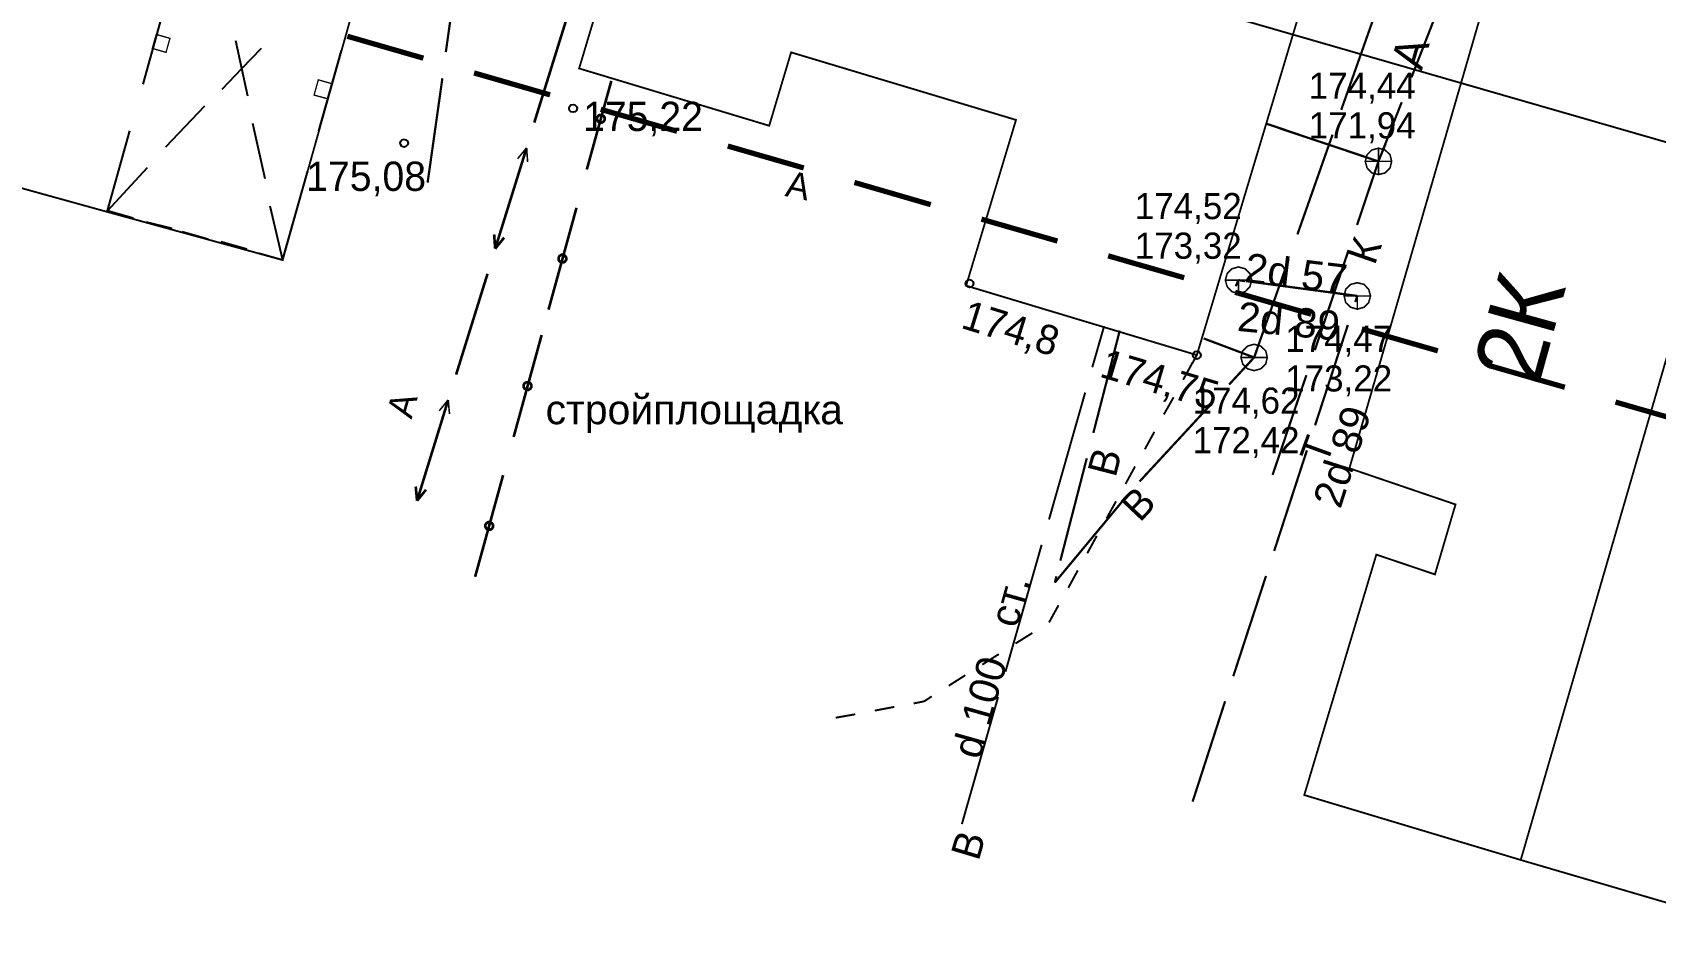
# Model space of a CAD drawing. Extents: x -2634 to -2115, y -2142 to -1393.
# Drawn here: x -2480.3 to -2418.8, y -2094.1 to -2059.8 of the extents above; entities that cross this region are included whole.
import ezdxf

# ---------------------------------------------------------------- set-up
doc = ezdxf.new("R2010")
doc.units = 0
doc.header["$MEASUREMENT"] = 0
for name, color, linetype in [('500_Дополн-Бордюры__п', 7, 'Continuous'), ('500_Дороги-Проезжие_ч', 7, 'Continuous'), ('500_Линии_-Линии_связ', 7, 'Continuous'), ('500_Линии_-Электрокаб', 7, 'Continuous'), ('500_Объект-Опоры', 7, 'Continuous'), ('500_Рельеф-Высотные_о', 7, 'Continuous'), ('500_Строен-Дополнения', 7, 'Continuous'), ('500_Строен-Здания', 7, 'Continuous'), ('500_Стройп-Свалки__пу', 7, 'Continuous'), ('500_Трубоп-Водопровод', 7, 'Continuous'), ('500_Трубоп-Канализаци', 7, 'Continuous'), ('500_Трубоп-Смотровые_', 7, 'Continuous'), ('500_Трубоп-Теплосети', 7, 'Continuous'), ('Красные_ли-Красные_ли', 7, 'Continuous'), ('Красные_ли-Линии_регу', 7, 'Continuous')]:
    doc.layers.add(name, color=color, linetype=linetype)
doc.styles.add('TARIAL', font='Arial')

msp = doc.modelspace()

# ---------------------------------------------------------------- linework, layer by layer
at = {"layer": '500_Дополн-Бордюры__п', "color": 1, "const_width": 0.075}
for points in [[(-2436.21, -2072.06), (-2436.38, -2072.37)], [(-2436.73, -2073), (-2436.37, -2072.34)], [(-2437.46, -2074.31), (-2437.09, -2073.66)], [(-2438.18, -2075.63), (-2437.82, -2074.97)], [(-2438.91, -2076.94), (-2438.55, -2076.28)], [(-2439.63, -2078.25), (-2439.27, -2077.6)], [(-2440.36, -2079.57), (-2440, -2078.91)], [(-2441.08, -2080.88), (-2440.72, -2080.22)], [(-2441.81, -2082.19), (-2441.45, -2081.54)], [(-2443.08, -2082.99), (-2442.44, -2082.59)], [(-2444.34, -2083.79), (-2443.71, -2083.39)], [(-2445.61, -2084.59), (-2444.98, -2084.19)], [(-2446.54, -2085.18), (-2446.25, -2084.99)], [(-2448.41, -2085.53), (-2447.67, -2085.39)], [(-2446.94, -2085.26), (-2446.54, -2085.18)], [(-2449.89, -2085.8), (-2449.15, -2085.67)]]:
    msp.add_lwpolyline(points, dxfattribs=at)
at = {"layer": '500_Линии_-Линии_связ', "color": 0, "const_width": 0.1}
for points in [[(-2459.32, -2065.03), (-2458.39, -2061.67)], [(-2458.39, -2061.67), (-2458.59, -2062.39)], [(-2460.77, -2070.34), (-2459.71, -2066.48)], [(-2462.09, -2075.16), (-2461.03, -2071.3)], [(-2463.55, -2080.46), (-2462.49, -2076.61)]]:
    msp.add_lwpolyline(points, dxfattribs=at)
for points in [[(-2458.93, -2063.06), (-2458.89, -2063), (-2458.83, -2062.96), (-2458.75, -2062.96), (-2458.68, -2063), (-2458.64, -2063.07), (-2458.64, -2063.14), (-2458.68, -2063.21), (-2458.75, -2063.25), (-2458.83, -2063.25), (-2458.89, -2063.21), (-2458.93, -2063.14)], [(-2460.39, -2068.37), (-2460.35, -2068.3), (-2460.28, -2068.26), (-2460.2, -2068.26), (-2460.14, -2068.3), (-2460.1, -2068.37), (-2460.1, -2068.45), (-2460.14, -2068.51), (-2460.2, -2068.55), (-2460.28, -2068.55), (-2460.35, -2068.51), (-2460.39, -2068.45)], [(-2461.71, -2073.19), (-2461.67, -2073.12), (-2461.6, -2073.09), (-2461.52, -2073.09), (-2461.46, -2073.12), (-2461.42, -2073.19), (-2461.42, -2073.27), (-2461.46, -2073.34), (-2461.53, -2073.38), (-2461.6, -2073.37), (-2461.67, -2073.34), (-2461.71, -2073.27)], [(-2463.16, -2078.49), (-2463.12, -2078.43), (-2463.06, -2078.39), (-2462.98, -2078.39), (-2462.91, -2078.43), (-2462.87, -2078.5), (-2462.87, -2078.57), (-2462.91, -2078.64), (-2462.98, -2078.68), (-2463.06, -2078.68), (-2463.12, -2078.64), (-2463.16, -2078.57)]]:
    msp.add_lwpolyline(points, close=True, dxfattribs=at)
at = {"layer": '500_Линии_-Электрокаб', "color": 1}
for points, const_width in [([(-2460.12, -2059.43), (-2461.31, -2063.25)], 0.1), ([(-2461.6, -2064.21), (-2462.79, -2068.03)], 0.1), ([(-2461.6, -2064.21), (-2461.94, -2064.62)], 0.06), ([(-2461.6, -2064.21), (-2461.56, -2064.74)], 0.06), ([(-2462.83, -2067.49), (-2462.79, -2068.03)], 0.1), ([(-2462.45, -2067.61), (-2462.79, -2068.03)], 0.1), ([(-2463.08, -2068.98), (-2464.27, -2072.8)], 0.1), ([(-2464.57, -2073.76), (-2465.75, -2077.58)], 0.1), ([(-2464.57, -2073.76), (-2464.91, -2074.17)], 0.06), ([(-2464.57, -2073.76), (-2464.52, -2074.29)], 0.06), ([(-2465.8, -2077.04), (-2465.75, -2077.58)], 0.1), ([(-2465.41, -2077.16), (-2465.75, -2077.58)], 0.1)]:
    msp.add_lwpolyline(points, dxfattribs=dict(at, const_width=const_width))
at = {"layer": '500_Объект-Опоры', "color": 0, "const_width": 0.05}
for points in [[(-2475.78, -2060.44), (-2475.63, -2059.91), (-2475.11, -2060.06), (-2475.26, -2060.59)], [(-2469.13, -2062.35), (-2468.97, -2061.78), (-2469.49, -2061.63), (-2469.65, -2062.21)]]:
    msp.add_lwpolyline(points, close=True, dxfattribs=at)
at = {"layer": '500_Рельеф-Высотные_о', "color": 0}
for points in [[(-2459.84, -2062.56), (-2459.77, -2062.58), (-2459.71, -2062.64), (-2459.69, -2062.71), (-2459.71, -2062.79), (-2459.77, -2062.84), (-2459.84, -2062.86), (-2459.92, -2062.84), (-2459.97, -2062.79), (-2459.99, -2062.71), (-2459.97, -2062.64), (-2459.92, -2062.58)], [(-2466.24, -2063.88), (-2466.17, -2063.9), (-2466.11, -2063.95), (-2466.09, -2064.03), (-2466.11, -2064.1), (-2466.17, -2064.16), (-2466.24, -2064.18), (-2466.32, -2064.16), (-2466.37, -2064.1), (-2466.39, -2064.03), (-2466.37, -2063.95), (-2466.32, -2063.9)], [(-2444.82, -2069.2), (-2444.74, -2069.22), (-2444.69, -2069.27), (-2444.67, -2069.35), (-2444.69, -2069.42), (-2444.74, -2069.48), (-2444.82, -2069.5), (-2444.89, -2069.48), (-2444.95, -2069.42), (-2444.97, -2069.35), (-2444.95, -2069.27), (-2444.89, -2069.22)], [(-2436.21, -2071.91), (-2436.14, -2071.93), (-2436.08, -2071.99), (-2436.06, -2072.06), (-2436.08, -2072.14), (-2436.14, -2072.19), (-2436.21, -2072.21), (-2436.29, -2072.19), (-2436.34, -2072.14), (-2436.36, -2072.06), (-2436.34, -2071.99), (-2436.29, -2071.93)]]:
    msp.add_lwpolyline(points, close=True, dxfattribs=at)
at = {"layer": '500_Строен-Дополнения', "color": 0}
for p, q in [((-2476.13, -2061.794), (-2475.277, -2058.754)), ((-2472.385, -2061.205), (-2472.616, -2060.156)), ((-2472.385, -2061.205), (-2471.642, -2060.429)), ((-2469.467, -2063.565), (-2468.614, -2060.524)), ((-2473.127, -2061.98), (-2472.385, -2061.205)), ((-2472.154, -2062.254), (-2472.385, -2061.205)), ((-2475.268, -2064.168), (-2473.783, -2062.616)), ((-2471.506, -2065.387), (-2471.967, -2063.29)), ((-2477.478, -2066.598), (-2476.625, -2063.558)), ((-2477.478, -2066.598), (-2475.967, -2064.956)), ((-2470.831, -2068.43), (-2469.893, -2065.085)), ((-2470.84, -2068.46), (-2471.319, -2066.423)), ((-2476.504, -2066.871), (-2477.478, -2066.598)), ((-2476.017, -2067.008), (-2475.035, -2067.25)), ((-2473.672, -2067.666), (-2474.646, -2067.393)), ((-2472.203, -2068.045), (-2473.177, -2067.772)), ((-2470.84, -2068.46), (-2471.725, -2068.212))]:
    msp.add_line(p, q, dxfattribs=at)
at = {"layer": '500_Строен-Здания', "color": 0, "const_width": 0.07}
for points in [[(-2513.06, -2042.91), (-2479.03, -2052.65), (-2473.97, -2054.1), (-2467.34, -2056), (-2470.84, -2068.46), (-2471.71, -2068.22), (-2477.61, -2066.6), (-2488.55, -2063.57), (-2495.8, -2061.7), (-2511.81, -2057.06), (-2512.24, -2056.94), (-2530.44, -2051.66), (-2533.63, -2050.74), (-2534.75, -2050.42), (-2531.12, -2037.74), (-2530.71, -2037.86), (-2530.26, -2036.29), (-2530.1, -2036.34), (-2524.79, -2037.86), (-2525.24, -2039.42)], [(-2443.06, -2063.15), (-2451.58, -2060.59), (-2452.41, -2063.37), (-2459.61, -2061.2), (-2456.32, -2050.21), (-2461.24, -2048.73), (-2459.16, -2041.83), (-2454.26, -2043.3), (-2454.11, -2042.81), (-2446.62, -2045.06), (-2446.43, -2044.42), (-2445.35, -2044.74), (-2445.45, -2045.08), (-2438.35, -2047.21), (-2438.18, -2046.64), (-2436.43, -2047.17), (-2436.58, -2047.67), (-2429.53, -2049.78), (-2436.21, -2072.06), (-2444.95, -2069.43)], [(-2423.94, -2091.19), (-2417.5, -2069.02), (-2413.18, -2054.12), (-2412.99, -2053.46), (-2423, -2050.51), (-2423.3, -2051.74), (-2430.43, -2076.35), (-2426.41, -2077.72), (-2427.19, -2080.37), (-2429.41, -2079.62), (-2432.14, -2088.73)], [(-2407.85, -2071.86), (-2414.31, -2094.01), (-2423.94, -2091.19), (-2417.5, -2069.02), (-2416.8, -2069.22)]]:
    msp.add_lwpolyline(points, close=True, dxfattribs=at)
at = {"layer": '500_Трубоп-Водопровод', "color": 94}
for points, const_width in [([(-2429.41, -2059), (-2430.74, -2062.77)], 0.085), ([(-2431.07, -2063.71), (-2432.4, -2067.49)], 0.085), ([(-2432.73, -2068.43), (-2434.04, -2072.15)], 0.085), ([(-2440.17, -2072.52), (-2439.72, -2070.96)], 0.075), ([(-2439.13, -2071.13), (-2440.13, -2075.01)], 0.085), ([(-2439.72, -2070.96), (-2439.93, -2071.68)], 0.075), ([(-2434.04, -2072.15), (-2435.95, -2071.43)], 0.085), ([(-2435.95, -2071.43), (-2435.71, -2071.52)], 0.085), ([(-2434.04, -2072.15), (-2433.95, -2071.91)], 0.085), ([(-2434.99, -2073.18), (-2434.04, -2072.15)], 0.085), ([(-2434.04, -2072.15), (-2434.21, -2072.33)], 0.085), ([(-2441.81, -2078.29), (-2440.44, -2073.48)], 0.075), ([(-2438.38, -2076.85), (-2435.66, -2073.91)], 0.085), ([(-2440.38, -2075.97), (-2441.38, -2079.85)], 0.085), ([(-2441.59, -2080.68), (-2439.03, -2077.6)], 0.085), ([(-2443.46, -2084.06), (-2442.09, -2079.25)], 0.075), ([(-2441.59, -2080.68), (-2441.53, -2080.44)], 0.085), ([(-2444.86, -2088.95), (-2443.74, -2085.02)], 0.075), ([(-2445.11, -2089.83), (-2444.86, -2088.95)], 0.075)]:
    msp.add_lwpolyline(points, dxfattribs=dict(at, const_width=const_width))
at = {"layer": '500_Трубоп-Канализаци', "color": 34, "const_width": 0.085}
for points in [[(-2464.66, -2060.58), (-2464.1, -2056.62)], [(-2426.63, -2057.82), (-2428.08, -2061.54)], [(-2465.35, -2065.53), (-2464.79, -2061.57)], [(-2428.45, -2062.48), (-2429.33, -2064.72)], [(-2433.61, -2063.28), (-2432.9, -2063.52)], [(-2429.33, -2064.72), (-2433.12, -2063.45)], [(-2429.33, -2064.72), (-2429.05, -2064.03)], [(-2430.14, -2067.13), (-2429.33, -2064.72)], [(-2429.33, -2064.72), (-2429.57, -2065.44)], [(-2431.74, -2071.87), (-2430.46, -2068.08)], [(-2433.34, -2076.6), (-2432.06, -2072.82)]]:
    msp.add_lwpolyline(points, dxfattribs=at)
at = {"layer": '500_Трубоп-Смотровые_', "color": 0, "const_width": 0.06}
for points in [[(-2429.33, -2064.22), (-2429.08, -2064.29), (-2428.89, -2064.47), (-2428.83, -2064.72), (-2428.89, -2064.97), (-2429.08, -2065.16), (-2429.33, -2065.22), (-2429.58, -2065.16), (-2429.76, -2064.97), (-2429.83, -2064.72), (-2429.76, -2064.47), (-2429.58, -2064.29)], [(-2434.63, -2068.72), (-2434.38, -2068.79), (-2434.2, -2068.97), (-2434.13, -2069.22), (-2434.2, -2069.47), (-2434.38, -2069.66), (-2434.63, -2069.72), (-2434.88, -2069.66), (-2435.06, -2069.47), (-2435.13, -2069.22), (-2435.06, -2068.97), (-2434.88, -2068.79)], [(-2430.13, -2069.32), (-2429.88, -2069.38), (-2429.7, -2069.57), (-2429.63, -2069.82), (-2429.7, -2070.07), (-2429.88, -2070.25), (-2430.13, -2070.32), (-2430.38, -2070.25), (-2430.57, -2070.07), (-2430.63, -2069.82), (-2430.57, -2069.57), (-2430.38, -2069.38)], [(-2434.04, -2071.65), (-2433.79, -2071.72), (-2433.6, -2071.9), (-2433.54, -2072.15), (-2433.6, -2072.4), (-2433.79, -2072.58), (-2434.04, -2072.65), (-2434.29, -2072.58), (-2434.47, -2072.4), (-2434.54, -2072.15), (-2434.47, -2071.9), (-2434.29, -2071.72)]]:
    msp.add_lwpolyline(points, close=True, dxfattribs=at)
at = {"layer": '500_Трубоп-Смотровые_', "color": 0, "const_width": 0.055}
for points in [[(-2429.33, -2065.22), (-2429.33, -2064.22)], [(-2429.83, -2064.72), (-2428.83, -2064.72)], [(-2435.13, -2069.22), (-2434.13, -2069.22)], [(-2434.63, -2069.72), (-2434.63, -2069.22)], [(-2430.63, -2069.82), (-2429.63, -2069.82)], [(-2430.13, -2070.32), (-2430.13, -2069.82)], [(-2434.54, -2072.15), (-2433.54, -2072.15)]]:
    msp.add_lwpolyline(points, dxfattribs=at)
at = {"layer": '500_Трубоп-Теплосети', "color": 174, "const_width": 0.085}
for points in [[(-2434.63, -2069.22), (-2434.74, -2069.45)], [(-2434.74, -2069.45), (-2434.63, -2069.23)], [(-2434.63, -2069.22), (-2434.38, -2069.26)], [(-2430.13, -2069.82), (-2434.1, -2069.29)], [(-2430.13, -2069.82), (-2430.21, -2070.05)], [(-2430.18, -2069.97), (-2430.13, -2069.82)], [(-2431.73, -2074.72), (-2430.49, -2070.92)], [(-2433.28, -2079.48), (-2432.04, -2075.67)], [(-2434.83, -2084.23), (-2433.59, -2080.43)], [(-2436.37, -2088.98), (-2435.14, -2085.18)]]:
    msp.add_lwpolyline(points, dxfattribs=at)
at = {"layer": 'Красные_ли-Красные_ли', "color": 12}
msp.add_line((-2529.82, -2031.86), (-2363.24, -2079.9), dxfattribs=at)
at = {"layer": 'Красные_ли-Линии_регу', "color": 0, "const_width": 0.2}
for points in [[(-2465.51, -2060.81), (-2468.39, -2059.98)], [(-2460.71, -2062.2), (-2463.59, -2061.37)], [(-2455.9, -2063.58), (-2458.79, -2062.75)], [(-2451.1, -2064.97), (-2453.98, -2064.14)], [(-2446.29, -2066.36), (-2449.18, -2065.52)], [(-2441.49, -2067.74), (-2444.37, -2066.91)], [(-2436.69, -2069.13), (-2439.57, -2068.3)], [(-2431.88, -2070.51), (-2434.76, -2069.68)], [(-2427.08, -2071.9), (-2429.96, -2071.07)], [(-2422.27, -2073.28), (-2425.16, -2072.45)], [(-2417.47, -2074.67), (-2420.35, -2073.84)]]:
    msp.add_lwpolyline(points, dxfattribs=at)

# ---------------------------------------------------------------- texts
at = {"layer": '500_Дороги-Проезжие_ч', "color": 0}
for height, rotation, p in [(1.23, 73.77, (-2427.69, -2061.31)), (0.99, 348.41, (-2451.84, -2066.03)), (0.99, 74.2, (-2465.96, -2074.51))]:
    msp.add_text('А', height=height, rotation=rotation, dxfattribs=at).set_placement(p)
at = {"layer": '500_Рельеф-Высотные_о', "color": 214}
for s, p in [('175,22', (-2459.46, -2063.57)), ('175,08', (-2469.95, -2065.84))]:
    msp.add_text(s, height=1.11, dxfattribs=at).set_placement(p)
for s, rotation, p in [('174,8', 342.8, (-2445.19, -2071.02)), ('174,75', 343.44, (-2439.94, -2072.87))]:
    msp.add_text(s, height=1.11, rotation=rotation, dxfattribs=at).set_placement(p)
at = {"layer": '500_Строен-Здания', "color": 5}
msp.add_text('2К', height=2.59, rotation=74.54, dxfattribs=at).set_placement((-2423.27, -2073.28))
at = {"layer": '500_Стройп-Свалки__пу', "color": 0, "style": 'TARIAL'}
msp.add_text('стройплощадка ', height=1.11, dxfattribs=at).set_placement((-2460.88, -2074.68))
at = {"layer": '500_Трубоп-Водопровод', "color": 94}
for rotation, p in [(75.43, (-2439.29, -2076.73)), (46.59, (-2438.37, -2078.43)), (73.41, (-2444.48, -2091.26))]:
    msp.add_text('В', height=1.11, rotation=rotation, dxfattribs=at).set_placement(p)
at = {"layer": '500_Трубоп-Водопровод', "color": 94, "style": 'TARIAL'}
msp.add_text('d 100   ст.', height=1.11, rotation=74.27, dxfattribs=at).set_placement((-2444.43, -2087.42))
at = {"layer": '500_Трубоп-Канализаци', "color": 14}
msp.add_text('К', height=1.11, rotation=70.87, dxfattribs=at).set_placement((-2429.47, -2068.69))
at = {"layer": '500_Трубоп-Смотровые_', "color": 5}
for s, p in [('174,44', (-2431.97, -2062.35)), ('171,94', (-2431.97, -2063.85)), ('174,52', (-2438.56, -2066.91)), ('173,32', (-2438.56, -2068.41)), ('174,47', (-2432.86, -2071.94)), ('173,22', (-2432.86, -2073.44)), ('174,62', (-2436.37, -2074.28)), ('172,42', (-2436.37, -2075.78))]:
    msp.add_text(s, height=0.99, dxfattribs=at).set_placement(p)
at = {"layer": '500_Трубоп-Теплосети', "color": 174, "style": 'TARIAL'}
for s, rotation, p in [('2d 57', 353.26, (-2434.44, -2069.29)), ('2d 89', 354.41, (-2434.71, -2071.14)), ('2d 89', 72.28, (-2430.77, -2077.92))]:
    msp.add_text(s, height=1.11, rotation=rotation, dxfattribs=at).set_placement(p)
at = {"layer": '500_Трубоп-Теплосети', "color": 174}
msp.add_text('Т', height=1.11, rotation=70.02, dxfattribs=at).set_placement((-2431.29, -2076.25))

doc.saveas('drawing.dxf')
